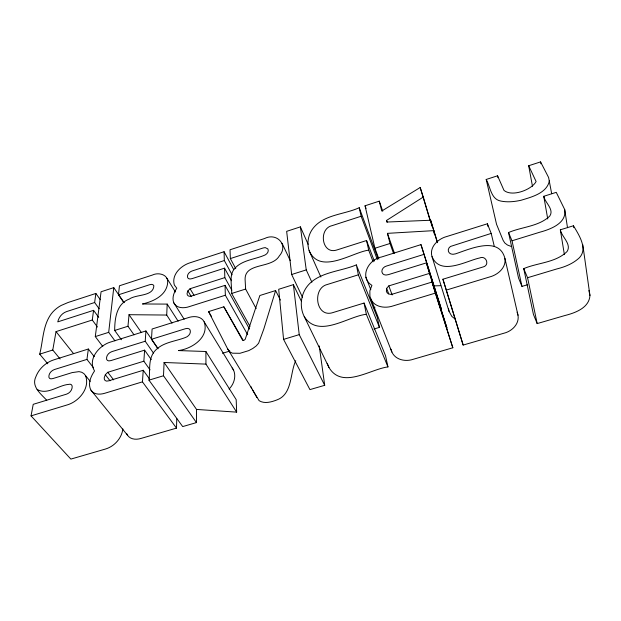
<?xml version="1.0" encoding="UTF-8"?>
<svg xmlns="http://www.w3.org/2000/svg" width="621" height="621" viewBox="0 0 621 621"><rect width="100%" height="100%" fill="white"/><g stroke="black" fill="none" stroke-linecap="round" stroke-linejoin="round"><path stroke-width="0.93" d="M157.998 348.792L151.47 339.291L185.469 328.695L187.62 328.377L189.234 328.92L190.142 330.038C191.268 333.415 188.38 336.629 185.283 337.552C174.959 341.534 162.097 342.28 154.505 351.346C147.907 359.334 150.336 370.667 148.97 380.153L182.698 426.588L196.453 422.59L196.539 409.433L164.091 362.478L205.955 364.116L236.655 412.134L196.539 409.433M157.858 348.319L145.927 330.946L110.701 342C99.282 345.268 87.266 359.155 94.547 370.954C90.829 376.334 87.522 383.871 90.961 390.174L127.414 435.088C130.332 439.621 136.418 439.909 141.107 438.403L176.504 428.117L176.775 418.554M196.453 422.59L163.502 375.752L164.091 362.478M171.994 323.184L166.715 315.049L167.196 304.096L142.442 303.972C153.309 301.596 166.599 295.355 167.662 282.772C168.601 274.552 158.526 272.014 152.448 275.033L119.442 285.784L118.479 294.796L123.928 302.691M151.47 339.291L152.098 329.006L188.016 317.735C193.496 315.771 201.134 315.988 204.154 321.802L233.512 370C236.407 376.458 233.923 384.197 229.102 389.033M176.504 428.117L142.442 381.853L143.234 370.271L108.729 380.813L106.633 381.123L105.166 380.572L104.359 379.369L104.235 377.7L105.337 374.727L107.782 372.29L143.855 361.197L144.608 350.151L110.895 360.591L108.838 360.917L107.41 360.413L106.61 359.28C105.95 355.849 108.745 352.674 111.858 351.633L145.221 341.24L145.927 330.946M134.035 334.851L127.98 326.25L129.028 314.7L166.715 315.049M423.871 254.393L386.34 266.091C383.204 266.844 380.448 270.655 382.629 273.628L384.019 274.661L385.983 275.049L388.404 274.637L426.371 262.877L446.949 327.997L429.484 273.395L388.8 285.901L386.658 288.354L386.371 291.241L387.131 292.825L388.567 293.927L390.586 294.362L393.077 293.958L432.045 282.05L452.833 347.776L413.089 359.334C405.505 361.919 395.453 359.947 391.898 352.076L369.922 296.326L369.844 290.814L371.932 285.357C358.674 277.075 368.874 259.089 381.418 257.032L420.976 244.62L441.267 308.878L420.976 244.62M121.429 339.757L114.683 330.45C114.722 318.643 116.492 303.7 129.347 299.05C136.325 294.067 153.34 296.745 153.861 285.753L153.092 284.798L151.648 284.364L149.692 284.697L118.479 294.796M114.932 340.844L108.698 332.344L113.767 287.632L101.076 291.761L95.292 336.582L102.799 346.549M582.77 244.658L589.95 295.456C589.228 307.861 575.256 312.906 565.032 315.491L537.181 323.588L533.439 314.443L523.736 268.629C537.802 262.636 555.64 262.745 567.043 251.552C571.949 244.123 561.625 236.818 560.336 229.809L573.462 225.765C579.005 235.157 589.43 250.449 577.406 259.485C571.491 264.267 564.233 267.108 556.913 268.916L527.571 277.727L523.736 268.629M549.469 180.408C547.272 193.108 531.747 197.012 521.128 200.241C514.53 201.716 507.652 202.415 500.968 201.095C490.745 199.333 490.466 186.75 486.196 179.461L497.568 175.79L503.98 190.368C511.883 197.167 531.537 189.972 536.109 181.526L528.681 165.745L540.573 161.902L548.607 177.505L551.673 193.674M93.53 367.787L86.948 359.396L88.353 349.018L53.996 359.792C45.799 362.4 38.844 368.796 35.824 376.877C31.128 386.635 40.986 393.931 46.707 400.266M97.466 327.026L92.273 320.025L93.585 310.337L57.761 321.872C58.801 317.253 62.046 313.131 66.602 311.587L94.64 302.512L95.867 293.454L68.131 302.481L61.099 305.485A18.087 10.052 -34.8 0 0 51.178 313.962C42.717 325.59 43.121 340.758 39.697 354.156L47.786 363.797M122.873 428.925C121.693 438.341 114.334 446.483 105.283 449.092L70.864 459.098L31.05 415.876L33.223 404.325L66.742 394.087C69.994 392.914 72.595 389.53 72.152 385.99L71.469 384.756L70.157 384.182L68.217 384.446C58.335 385.338 46.862 395.499 37.105 389.367M60.113 358.992L52.769 350.019L56.03 331.614L92.273 320.025M295.743 360.708C289.836 373.252 292.545 394.048 277.075 399.854C271.517 401.997 264.577 404.116 259.112 400.669L227.628 348.839L208.578 311.595L223.847 306.805L243.184 340.432M223.847 306.805L242.563 340.168L243.75 340.463L245.179 339.369L259.857 295.511L275.608 290.566L263.793 329.091L258.615 343.211L256.248 345.92L252.825 348.451L248.742 350.624L239.993 353.287L232.433 353.194L229.879 351.944L227.628 348.839M184.134 319.202L173.826 302.862C171.769 297.901 173.942 292.398 176.783 288.222L174.361 285.062C171.202 274.715 180.967 265.571 190.08 262.784L224.08 251.715L224.328 260.533L192.145 270.95C189.428 271.827 186.634 274.668 187.658 277.719L188.559 278.643L190.034 279L192.044 278.635L224.554 268.163L224.825 277.61L190.065 288.734L187.868 290.923L187.053 293.5L187.332 294.921L188.248 295.906L189.754 296.295L191.811 295.93L225.05 285.357L249.518 329.083M437.588 242.702L430.648 220.253L386.945 222.031L386.541 220.439L423.243 197.067L420.192 187.503L381.768 211.016L379.26 201.157L365.047 205.784L374.913 248.26L378.919 259.05M308.148 244.348L300.401 226.867L286.654 231.346L291.66 274.505L302.489 297.218M378.026 258.274L359.225 207.717C343.786 214.843 322.283 214.424 311.905 229.949C307.993 236.019 306.852 243.727 309.118 250.62L320.886 277.051M235.778 268.691L230.352 258.584L263.118 247.981L265.221 247.608L267.876 248.912C269.351 251.87 266.448 254.773 263.739 255.549C253.997 259.531 241.779 260.238 234.474 268.722C228.753 275.639 232.068 285.396 231.649 293.477L249.991 326.413M359.225 207.717L361.135 216.255L332.111 225.648C318.216 228.637 321.67 254.657 336.512 250.084L366.553 240.521L374.316 261.092M225.05 285.357L225.338 295.231L189.366 306.603C184.15 308.443 176.667 308.544 173.826 302.862M39.697 354.156L52.769 350.019M95.292 336.582L108.698 332.344M114.683 330.45L127.98 326.25M231.649 293.477L245.629 289.06L245.093 279.38C244.798 262.178 271.835 268.916 279.303 255.937C288.92 245.194 276.803 232.238 264.662 238.503L230.026 249.774L230.352 258.584M291.66 274.505L306.246 269.894L300.401 226.867M366.553 240.521L368.703 250.154C352.464 252.149 319.994 275.545 309.118 250.62M374.913 248.26L390.019 243.486L387.442 233.349L433.963 230.632M547.745 218.996L543.771 196.29L556.253 192.347L564.691 209.518L567.509 227.705M301.379 301.27L293.391 284.659L278.697 289.277L283.572 339.376L309.926 389.608L324.705 385.315L319.233 345.936M356.338 264.903C338.647 272.394 311.758 272.13 303.358 293.151C300.432 300.634 300.548 309.351 304.228 316.555L328.975 367.477C342.078 389.685 370.621 369.014 387.954 366.926L385.532 355.686L364.069 303.056L331.8 312.914C315.53 317.028 312.316 288.02 327.251 284.511L358.348 274.816L356.338 264.903L377.296 317.424L379.439 327.383L373.935 329.037M494.355 246.591L491.203 233.411L487.384 223.777L446.74 236.531C438.17 238.751 429.103 246.995 432.014 256.605L449.03 311.315L451.855 316.438L455.403 319.225M86.948 359.396L54.415 369.534C51.279 370.621 48.516 373.733 48.88 377.203L49.556 378.352L50.891 378.872L52.87 378.569L72.152 372.592L79.007 371.63L81.708 372.251L83.92 373.617L90.239 381.379M491.203 233.411L450.419 246.475L448.952 247.981L448.277 249.72L448.44 251.458L449.325 252.933L450.869 253.935L452.965 254.3L455.488 253.857C468.995 249.432 499.067 235.406 504.92 258.445L518.007 315.258C519.536 324.046 511.844 331.35 503.841 333.244L463.157 345.066L442.928 279.217L482.89 267.014C490.264 265.462 486.134 254.827 479.567 258.002C466.65 260.696 440.165 276.392 432.014 256.605M527.446 284.767L521.966 286.405L518.551 278.068L508.537 232.533C521.935 226.781 538.733 226.587 549.725 216.116C554.468 209.424 544.935 202.656 543.771 196.29M508.537 232.533L512.014 240.785L539.859 232.192C550.4 229.32 567.02 223.304 564.691 209.518M222.489 353.287L229.871 351.044M373.167 307.744L374.999 307.185M142.442 381.853L105.089 393.171C100.338 394.715 94.004 394.855 90.961 390.174M452.833 347.776L435.313 293.12L393.062 305.92C385.346 308.598 374.711 307.387 370.861 299.229M31.05 415.876L67.301 404.892C79.053 401.469 90.456 387.908 85.434 375.394M148.97 380.153L163.502 375.752M283.572 339.376L299.229 334.634L293.391 284.659M387.954 366.926L366.351 314.304C348.35 316.073 318.534 339.097 304.228 316.555M442.928 279.217L446.305 290.085L489.627 276.958C497.817 274.847 506.34 267.698 504.92 258.445M434.071 285.885L440.794 285.683M236.655 412.134L236.182 399.621L205.9 351.509L178.421 350.57C191.842 348.87 209.572 337.389 204.154 321.802M510.959 246.382L507.396 244.985L504.788 242.974L503.126 240.366L496.536 224.266L486.196 179.461M56.03 331.614L73.325 353.333M105.337 374.727L110.041 380.782M107.782 372.29L113.627 379.866M88.353 349.018L94.252 356.648M93.585 310.337L98.708 317.347M143.234 370.271L149.389 378.771M94.64 302.512L99.15 308.738M95.867 293.454L100.315 299.687M143.855 361.197L150.049 369.86M144.608 350.151L151.276 359.613M145.221 341.24L153.465 353.077M129.028 314.7L141.161 332.204M113.767 287.632L124.068 302.574M232.13 367.966L233.512 370M167.196 304.096L178.134 321.181M166.878 278.216L175.456 292.017M187.868 290.923L191.353 296.683M190.065 288.734L194.031 295.324M208.578 311.595L211.559 316.601M225.338 295.231L247.701 334.773M252.7 390.097L256.861 397.533M224.825 277.61L231.819 290.217M224.554 268.163L231.47 280.762M224.328 260.533L232.099 274.8M245.629 289.06L256.163 308.637M224.08 251.715L233.744 269.623M250.946 386.681L251.823 388.389M275.608 290.566L280.413 300.09M299.229 334.634L324.705 385.315M126.7 433.574L127.414 435.088M282.066 243.261L290.232 260.603M306.246 269.894L311.889 282.221M327.189 363.316L328.975 367.477M358.348 274.816L379.439 327.383M365.87 277.183L370.799 289.712M588.887 290.488L589.95 295.456M368.703 250.154L373.112 261.798M386.658 288.354L388.692 293.78M361.135 216.255L377.343 259.694M388.8 285.901L392.161 294.952M365.047 205.784L366.041 208.501M390.019 243.486L393.535 253.453M387.442 233.349L394.444 253.252M386.541 220.439L387.162 222.248M379.26 201.157L382.761 211.194M390.935 349.149L391.898 352.076M446.305 290.085L463.157 345.066M423.243 197.067L432.1 226.502M433.761 232.021L434.591 234.785M420.192 187.503L430.128 220.517M430.648 220.253L437.044 241.553M426.371 262.877L429.484 273.395M432.045 282.05L435.313 293.12M517.138 312.192L518.007 315.258M487.384 223.777L488.059 226.595M512.014 240.785L521.966 286.405M497.568 175.79L497.972 177.668M527.571 277.727L537.181 323.588M364.069 303.056L366.351 314.304M448.447 308.412L449.03 311.315M528.681 165.745L532.476 186.308M540.573 161.902L540.891 163.781M560.336 229.809L564.388 254.633M573.462 225.765L573.742 227.643M205.9 351.509L205.955 364.116"/></g></svg>
